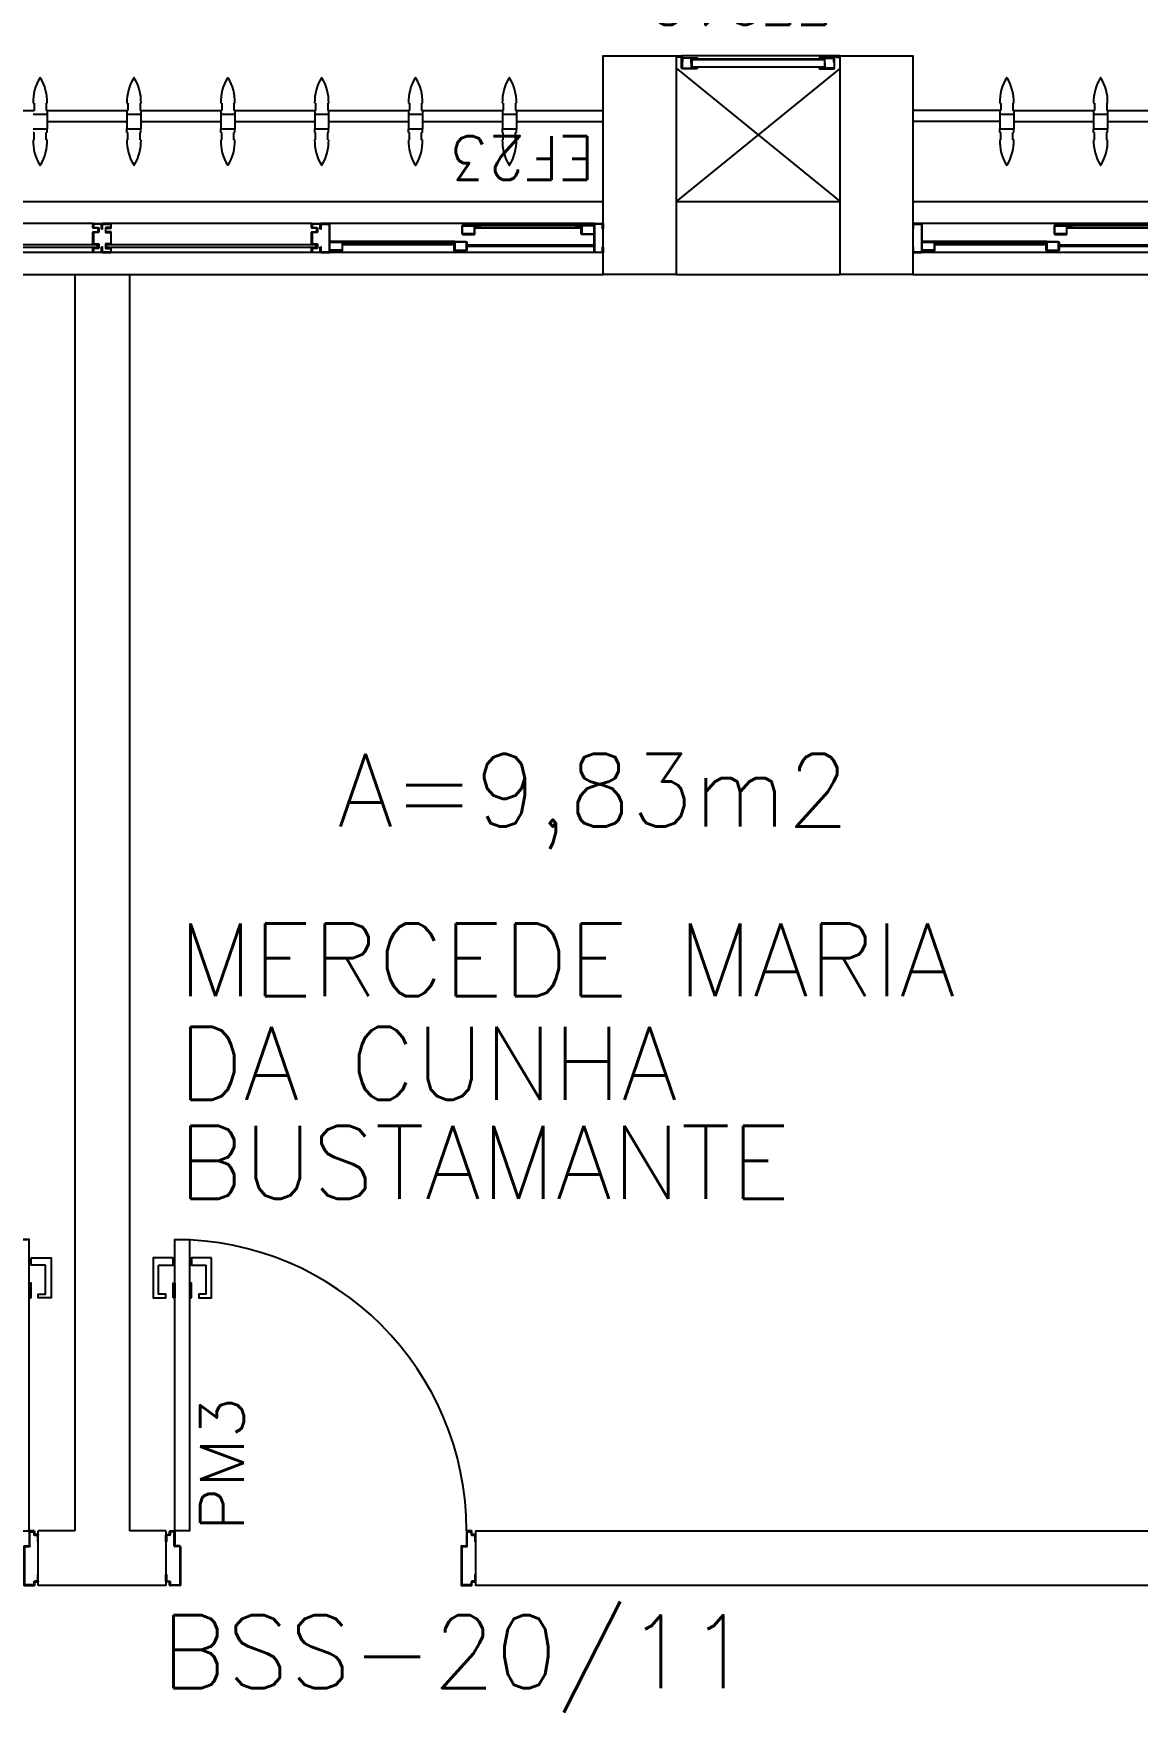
# Model space of a CAD drawing. Header units: millimetres. Extents: x 2046 to 2564, y 885 to 1120.
# Drawn here: x 2312.498 to 2315.527, y 933.754 to 938.364 of the extents above; entities that cross this region are included whole.
import ezdxf

# ---------------------------------------------------------------- set-up
doc = ezdxf.new("R2010")
doc.units = ezdxf.units.MM
doc.header["$LTSCALE"] = 10
for name, color, linetype in [('AR-ALV', 2, 'Continuous'), ('AR-BRISES', 2, 'Continuous'), ('AR-ESQ', 1, 'Continuous'), ('AR-ESTC', 3, 'Continuous'), ('AR-PEITORIL', 1, 'Continuous'), ('AR-PORTA', 1, 'Continuous'), ('AR-SHAFT', 1, 'Continuous'), ('BR-PAINEL', 1, 'Continuous'), ('BR-SUPORTE', 1, 'Continuous'), ('DT-ESQ-CHAPA DOBRADA-V', 2, 'Continuous'), ('DT-ESQ-MARCO-V', 1, 'Continuous'), ('DT-ESQ-PERFIL CADEIRA-C', 2, 'Continuous'), ('DT-ESQ-PERFIL CADEIRA-V', 1, 'Continuous'), ('DT-ESQ-PERFIL U-C', 2, 'Continuous'), ('DT-ESQ-PERFIL U-V', 1, 'Continuous'), ('DT-ESQ-VENEZIANA-C', 1, 'Continuous'), ('DT-ESQ-VENEZIANA-V', 1, 'Continuous'), ('DT-ESQ-VIDRO-C', 2, 'Continuous'), ('DT-TXTESQ', 2, 'Continuous'), ('DT-TXTMOD', 1, 'Continuous'), ('ENDEREÇO', 2, 'Continuous'), ('maçaneta', 1, 'Continuous'), ('mov', 1, 'Continuous'), ('PM-PERFIL U-C', 2, 'Continuous'), ('PM-TXT', 2, 'Continuous'), ('pm1', 2, 'Continuous'), ('TEXTO', 2, 'Continuous'), ('Área', 2, 'Continuous')]:
    doc.layers.add(name, color=color, linetype=linetype)
doc.styles.add('S10', font='simplex.shx', dxfattribs={"height": 0.1})
doc.styles.add('S12', font='simplex.shx', dxfattribs={"width": 1.1, "height": 0.12})
doc.styles.add('UNB-100', font='simplex.shx', dxfattribs={"height": 0.2})
doc.styles.add('UNB1-100', font='simplex.shx', dxfattribs={"height": 0.2})

# ---------------------------------------------------------------- blocks, each defined once
blk = doc.blocks.new('EF23-P')
at = {"layer": 'DT-ESQ-CHAPA DOBRADA-V', "ltscale": 0.1}
for p, q in [((0.025, -0.077), (0.374, -0.077)), ((0.025, -0.08), (0.374, -0.08)), ((4.4, -0.077), (4.749, -0.077)), ((4.4, -0.08), (4.749, -0.08))]:
    blk.add_line(p, q, dxfattribs=at)
at = {"layer": 'DT-ESQ-MARCO-V', "ltscale": 0.1}
for p, q in [((0.7985, -0.06), (1.3515, -0.06)), ((1.3985, -0.06), (1.9515, -0.06)), ((0.7985, -0.14), (1.3515, -0.14)), ((1.3985, -0.14), (1.9515, -0.14))]:
    blk.add_line(p, q, dxfattribs=at)
at = {"layer": 'DT-ESQ-PERFIL CADEIRA-C', "ltscale": 0.1}
for p, q in [((0.376, -0.0885), (0.4225, -0.0885)), ((0.75, -0.0885), (0.7015, -0.0885)), ((4.751, -0.0885), (4.7975, -0.0885)), ((5.125, -0.0885), (5.0765, -0.0885)), ((0.025, -0.1335), (0.0735, -0.1335)), ((0.3855, -0.1335), (0.339, -0.1335)), ((4.7605, -0.1335), (4.714, -0.1335))]:
    blk.add_line(p, q, dxfattribs=at)
for points in [[(0.4225, -0.087, -1), (0.4225, -0.09), (0.376, -0.09, -0.414214), (0.374, -0.088), (0.374, -0.067, -0.414214), (0.376, -0.065), (0.4075, -0.065, -0.414214), (0.409, -0.0665), (0.409, -0.087)], [(0.409, -0.0885, -0.198913), (0.4079, -0.0881, -0.198913), (0.4075, -0.087), (0.4075, -0.067, 0.414214), (0.407, -0.0665), (0.376, -0.0665, 0.414214), (0.3755, -0.067), (0.3755, -0.088, 0.414214), (0.376, -0.0885)], [(0.7015, -0.09), (0.75, -0.09), (0.75, -0.0885), (0.715, -0.0885, 0.198912), (0.7161, -0.0881, 0.198913), (0.7165, -0.087), (0.7165, -0.067, -0.414214), (0.717, -0.0665), (0.75, -0.0665), (0.75, -0.065), (0.7165, -0.065, 0.414214), (0.715, -0.0665), (0.715, -0.0785), (0.715, -0.08), (0.715, -0.087), (0.7015, -0.087, 1)], [(4.7975, -0.087, -1), (4.7975, -0.09), (4.751, -0.09, -0.414214), (4.749, -0.088), (4.749, -0.067, -0.414214), (4.751, -0.065), (4.7825, -0.065, -0.414214), (4.784, -0.0665), (4.784, -0.087)], [(4.784, -0.0885, -0.198913), (4.7829, -0.0881, -0.198913), (4.7825, -0.087), (4.7825, -0.067, 0.414214), (4.782, -0.0665), (4.751, -0.0665, 0.414214), (4.7505, -0.067), (4.7505, -0.088, 0.414214), (4.751, -0.0885)], [(5.0765, -0.09), (5.125, -0.09), (5.125, -0.0885), (5.09, -0.0885, 0.198912), (5.0911, -0.0881, 0.198913), (5.0915, -0.087), (5.0915, -0.067, -0.414214), (5.092, -0.0665), (5.125, -0.0665), (5.125, -0.065), (5.0915, -0.065, 0.414214), (5.09, -0.0665), (5.09, -0.0785), (5.09, -0.08), (5.09, -0.087), (5.0765, -0.087, 1)], [(0.0735, -0.135), (0.025, -0.135), (0.025, -0.1335), (0.06, -0.1335, -0.198912), (0.0589, -0.1331, -0.198913), (0.0585, -0.132), (0.0585, -0.112, 0.414214), (0.058, -0.1115), (0.025, -0.1115), (0.025, -0.11), (0.0585, -0.11, -0.414214), (0.06, -0.1115), (0.06, -0.1235), (0.06, -0.125), (0.06, -0.132), (0.0735, -0.132, -1)], [(0.339, -0.132, 1), (0.339, -0.135), (0.3855, -0.135, 0.414214), (0.3875, -0.133), (0.3875, -0.112, 0.414214), (0.3855, -0.11), (0.354, -0.11, 0.414214), (0.3525, -0.1115), (0.3525, -0.132)], [(0.3525, -0.1335, 0.198913), (0.3536, -0.1331, 0.198913), (0.354, -0.132), (0.354, -0.112, -0.414214), (0.3545, -0.1115), (0.3855, -0.1115, -0.414214), (0.386, -0.112), (0.386, -0.133, -0.414214), (0.3855, -0.1335)], [(4.714, -0.132, 1), (4.714, -0.135), (4.7605, -0.135, 0.414214), (4.7625, -0.133), (4.7625, -0.112, 0.414214), (4.7605, -0.11), (4.729, -0.11, 0.414214), (4.7275, -0.1115), (4.7275, -0.132)], [(4.7275, -0.1335, 0.198913), (4.7286, -0.1331, 0.198913), (4.729, -0.132), (4.729, -0.112, -0.414214), (4.7295, -0.1115), (4.7605, -0.1115, -0.414214), (4.761, -0.112), (4.761, -0.133, -0.414214), (4.7605, -0.1335)]]:
    blk.add_lwpolyline(points, format="xyb", close=True, dxfattribs=at)
at = {"layer": 'DT-ESQ-PERFIL CADEIRA-V', "ltscale": 0.1}
for p, q in [((0.4075, -0.09), (0.7015, -0.09)), ((4.7825, -0.09), (5.0765, -0.09)), ((0.0735, -0.135), (0.339, -0.135)), ((4.4485, -0.135), (4.714, -0.135))]:
    blk.add_line(p, q, dxfattribs=at)
at = {"layer": 'DT-ESQ-PERFIL U-C', "ltscale": 0.1}
for points in [[(0, -0.0615, -0.414214), (0.0015, -0.06), (0.0235, -0.06, -0.414214), (0.025, -0.0615), (0.025, -0.1385, -0.414214), (0.0235, -0.14), (0.0015, -0.14, -0.414214), (0, -0.1385), (0, -0.125), (0.0015, -0.125), (0.0015, -0.138, 0.414214), (0.002, -0.1385), (0.023, -0.1385, 0.414214), (0.0235, -0.138), (0.0235, -0.062, 0.414214), (0.023, -0.0615), (0.002, -0.0615, 0.414214), (0.0015, -0.062), (0.0015, -0.075), (0, -0.075)], [(0.775, -0.0615, 0.414214), (0.7735, -0.06), (0.7515, -0.06, 0.414214), (0.75, -0.0615), (0.75, -0.1385, 0.414214), (0.7515, -0.14), (0.7735, -0.14, 0.414214), (0.775, -0.1385), (0.775, -0.125), (0.7735, -0.125), (0.7735, -0.138, -0.414214), (0.773, -0.1385), (0.752, -0.1385, -0.414214), (0.7515, -0.138), (0.7515, -0.062, -0.414214), (0.752, -0.0615), (0.773, -0.0615, -0.414214), (0.7735, -0.062), (0.7735, -0.075), (0.775, -0.075)], [(0.8, -0.1285), (0.8, -0.1385, -0.414214), (0.7985, -0.14), (0.7765, -0.14, -0.414214), (0.775, -0.1385), (0.775, -0.125), (0.7765, -0.125), (0.7765, -0.138, 0.414214), (0.777, -0.1385), (0.798, -0.1385, 0.414214), (0.7985, -0.138), (0.7985, -0.1285), (0.7855, -0.1285, -0.414214), (0.784, -0.127), (0.784, -0.117, -0.414214), (0.7855, -0.1155), (0.7985, -0.1155), (0.7985, -0.0845), (0.7855, -0.0845, -0.414214), (0.784, -0.083), (0.784, -0.073, -0.414214), (0.7855, -0.0715), (0.7985, -0.0715), (0.7985, -0.062, 0.414214), (0.798, -0.0615), (0.777, -0.0615, 0.414214), (0.7765, -0.062), (0.7765, -0.075), (0.775, -0.075), (0.775, -0.0615, -0.414214), (0.7765, -0.06), (0.7985, -0.06, -0.414214), (0.8, -0.0615), (0.8, -0.0715, -0.414214), (0.7985, -0.073), (0.7855, -0.073), (0.7855, -0.083), (0.7985, -0.083), (0.7985, -0.083, -0.414214), (0.8, -0.0845), (0.8, -0.1155, -0.414214), (0.7985, -0.117), (0.7985, -0.117), (0.7855, -0.117), (0.7855, -0.127), (0.7985, -0.127, -0.414214)], [(1.35, -0.1285), (1.35, -0.1385, 0.414214), (1.3515, -0.14), (1.3735, -0.14, 0.414214), (1.375, -0.1385), (1.375, -0.125), (1.3735, -0.125), (1.3735, -0.138, -0.414214), (1.373, -0.1385), (1.352, -0.1385, -0.414214), (1.3515, -0.138), (1.3515, -0.1285), (1.3645, -0.1285, 0.414214), (1.366, -0.127), (1.366, -0.117, 0.414214), (1.3645, -0.1155), (1.3515, -0.1155), (1.3515, -0.0845), (1.3645, -0.0845, 0.414214), (1.366, -0.083), (1.366, -0.073, 0.414214), (1.3645, -0.0715), (1.3515, -0.0715), (1.3515, -0.062, -0.414214), (1.352, -0.0615), (1.373, -0.0615, -0.414214), (1.3735, -0.062), (1.3735, -0.075), (1.375, -0.075), (1.375, -0.0615, 0.414214), (1.3735, -0.06), (1.3515, -0.06, 0.414214), (1.35, -0.0615), (1.35, -0.0715, 0.414214), (1.3515, -0.073), (1.3645, -0.073), (1.3645, -0.083), (1.3515, -0.083), (1.3515, -0.083, 0.414214), (1.35, -0.0845), (1.35, -0.1155, 0.414214), (1.3515, -0.117), (1.3515, -0.117), (1.3645, -0.117), (1.3645, -0.127), (1.3515, -0.127, 0.414214)], [(1.4, -0.1285), (1.4, -0.1385, -0.414214), (1.3985, -0.14), (1.3765, -0.14, -0.414214), (1.375, -0.1385), (1.375, -0.125), (1.3765, -0.125), (1.3765, -0.138, 0.414214), (1.377, -0.1385), (1.398, -0.1385, 0.414214), (1.3985, -0.138), (1.3985, -0.1285), (1.3855, -0.1285, -0.414214), (1.384, -0.127), (1.384, -0.117, -0.414214), (1.3855, -0.1155), (1.3985, -0.1155), (1.3985, -0.0845), (1.3855, -0.0845, -0.414214), (1.384, -0.083), (1.384, -0.073, -0.414214), (1.3855, -0.0715), (1.3985, -0.0715), (1.3985, -0.062, 0.414214), (1.398, -0.0615), (1.377, -0.0615, 0.414214), (1.3765, -0.062), (1.3765, -0.075), (1.375, -0.075), (1.375, -0.0615, -0.414214), (1.3765, -0.06), (1.3985, -0.06, -0.414214), (1.4, -0.0615), (1.4, -0.0715, -0.414214), (1.3985, -0.073), (1.3855, -0.073), (1.3855, -0.083), (1.3985, -0.083), (1.3985, -0.083, -0.414214), (1.4, -0.0845), (1.4, -0.1155, -0.414214), (1.3985, -0.117), (1.3985, -0.117), (1.3855, -0.117), (1.3855, -0.127), (1.3985, -0.127, -0.414214)], [(5.15, -0.0615, 0.414214), (5.1485, -0.06), (5.1265, -0.06, 0.414214), (5.125, -0.0615), (5.125, -0.1385, 0.414214), (5.1265, -0.14), (5.1485, -0.14, 0.414214), (5.15, -0.1385), (5.15, -0.125), (5.1485, -0.125), (5.1485, -0.138, -0.414214), (5.148, -0.1385), (5.127, -0.1385, -0.414214), (5.1265, -0.138), (5.1265, -0.062, -0.414214), (5.127, -0.0615), (5.148, -0.0615, -0.414214), (5.1485, -0.062), (5.1485, -0.075), (5.15, -0.075)]]:
    blk.add_lwpolyline(points, format="xyb", close=True, dxfattribs=at)
at = {"layer": 'DT-ESQ-PERFIL U-V', "ltscale": 0.1}
for p, q in [((0.0235, -0.06), (0.7515, -0.06)), ((4.3985, -0.06), (5.1265, -0.06)), ((0.0235, -0.14), (0.7515, -0.14)), ((4.3985, -0.14), (5.1265, -0.14))]:
    blk.add_line(p, q, dxfattribs=at)
at = {"layer": 'DT-ESQ-VIDRO-C', "ltscale": 0.1}
for points in [[(0.7125, -0.085), (0.7125, -0.082), (0.4115, -0.082), (0.4115, -0.085)], [(1.3625, -0.081), (1.3625, -0.075), (0.7875, -0.075), (0.7875, -0.081)], [(1.9625, -0.081), (1.9625, -0.075), (1.3875, -0.075), (1.3875, -0.081)], [(5.0875, -0.085), (5.0875, -0.082), (4.7865, -0.082), (4.7865, -0.085)], [(0.063, -0.13), (0.063, -0.127), (0.3495, -0.127), (0.3495, -0.13)], [(4.438, -0.13), (4.438, -0.127), (4.7245, -0.127), (4.7245, -0.13)]]:
    blk.add_lwpolyline(points, close=True, dxfattribs=at)
at = {"layer": 'DT-TXTESQ', "ltscale": 0.1, "style": 'S12'}
blk.add_text('EF23', height=0.12, dxfattribs=at).set_placement((0.0235, -0.38))
at = {"layer": 'DT-TXTMOD', "ltscale": 0.1, "style": 'S10', "flags": 3}
for tag, p in [('M01', (0.025, -0.28)), ('M02', (0.3253, -0.28)), ('M03', (0.627, -0.28)), ('M04', (0.9288, -0.28)), ('M05', (1.2306, -0.28)), ('M06', (1.5323, -0.28)), ('M07', (1.8341, -0.28)), ('M08', (2.1359, -0.28)), ('M09', (2.4376, -0.28)), ('M10', (2.7394, -0.28)), ('M11', (3.0412, -0.28)), ('M12', (3.3429, -0.28)), ('M13', (3.6447, -0.28)), ('M14', (3.9464, -0.28)), ('M15', (4.2482, -0.28)), ('M16', (4.55, -0.28)), ('M17', (4.8517, -0.28))]:
    blk.add_attdef(tag, p, '', height=0.1, dxfattribs=at)
blk = doc.blocks.new('BR-MODULO8')
at = {"layer": 'BR-PAINEL'}
for p, q in [((-4.9117, 0.27), (-4.9092, 0.27)), ((-4.9117, 0.25), (-4.9117, 0.24)), ((-4.9117, 0.25), (-4.9092, 0.25)), ((-4.9117, 0.24), (-4.8733, 0.24)), ((-4.9117, 0.24), (-4.9117, 0.2)), ((-4.9092, 0.27), (-4.9092, 0.25)), ((-4.8758, 0.27), (-4.8758, 0.25)), ((-4.8733, 0.27), (-4.8758, 0.27)), ((-4.8733, 0.25), (-4.8758, 0.25)), ((-4.8733, 0.25), (-4.8733, 0.24)), ((-4.8733, 0.24), (-4.8733, 0.2)), ((-4.6542, 0.27), (-4.6517, 0.27)), ((-4.6542, 0.25), (-4.6542, 0.24)), ((-4.6542, 0.25), (-4.6517, 0.25)), ((-4.6542, 0.24), (-4.6158, 0.24)), ((-4.6542, 0.24), (-4.6542, 0.2)), ((-4.6517, 0.27), (-4.6517, 0.25)), ((-4.6183, 0.27), (-4.6183, 0.25)), ((-4.6158, 0.27), (-4.6183, 0.27)), ((-4.6158, 0.25), (-4.6183, 0.25)), ((-4.6158, 0.25), (-4.6158, 0.24)), ((-4.6158, 0.24), (-4.6158, 0.2)), ((-1.5642, 0.27), (-1.5617, 0.27)), ((-1.5642, 0.25), (-1.5617, 0.25)), ((-1.5642, 0.24), (-1.5258, 0.24)), ((-1.5617, 0.27), (-1.5617, 0.25)), ((-1.5283, 0.27), (-1.5283, 0.25)), ((-1.5258, 0.27), (-1.5283, 0.27)), ((-1.5258, 0.25), (-1.5283, 0.25)), ((-1.5258, 0.25), (-1.5258, 0.24)), ((-1.5258, 0.24), (-1.5258, 0.2)), ((-1.3067, 0.27), (-1.3042, 0.27)), ((-1.3067, 0.25), (-1.3067, 0.24)), ((-1.3067, 0.25), (-1.3042, 0.25)), ((-1.3067, 0.24), (-1.2683, 0.24)), ((-1.3067, 0.24), (-1.3067, 0.2)), ((-1.3042, 0.27), (-1.3042, 0.25)), ((-1.2708, 0.27), (-1.2708, 0.25)), ((-1.2683, 0.27), (-1.2708, 0.27)), ((-1.2683, 0.25), (-1.2708, 0.25)), ((-1.2683, 0.25), (-1.2683, 0.24)), ((-1.2683, 0.24), (-1.2683, 0.2)), ((-1.0492, 0.27), (-1.0467, 0.27)), ((-1.0492, 0.25), (-1.0492, 0.24)), ((-1.0492, 0.25), (-1.0467, 0.25)), ((-1.0492, 0.24), (-1.0108, 0.24)), ((-1.0492, 0.24), (-1.0492, 0.2)), ((-1.0467, 0.27), (-1.0467, 0.25)), ((-1.0133, 0.27), (-1.0133, 0.25)), ((-1.0108, 0.27), (-1.0133, 0.27)), ((-1.0108, 0.25), (-1.0133, 0.25)), ((-1.0108, 0.25), (-1.0108, 0.24)), ((-1.0108, 0.24), (-1.0108, 0.2)), ((-0.7917, 0.27), (-0.7892, 0.27)), ((-0.7917, 0.25), (-0.7917, 0.24)), ((-0.7917, 0.25), (-0.7892, 0.25)), ((-0.7917, 0.24), (-0.7533, 0.24)), ((-0.7917, 0.24), (-0.7917, 0.2)), ((-0.7892, 0.27), (-0.7892, 0.25)), ((-0.7558, 0.27), (-0.7558, 0.25)), ((-0.7533, 0.27), (-0.7558, 0.27)), ((-0.7533, 0.25), (-0.7558, 0.25)), ((-0.7533, 0.25), (-0.7533, 0.24)), ((-0.7533, 0.24), (-0.7533, 0.2)), ((-0.5342, 0.27), (-0.5317, 0.27)), ((-0.5342, 0.25), (-0.5317, 0.25)), ((-0.5342, 0.25), (-0.5342, 0.24)), ((-0.5342, 0.24), (-0.5342, 0.2)), ((-0.5342, 0.24), (-0.4958, 0.24)), ((-0.5317, 0.27), (-0.5317, 0.25)), ((-0.4958, 0.27), (-0.4983, 0.27)), ((-0.4983, 0.27), (-0.4983, 0.25)), ((-0.4958, 0.25), (-0.4983, 0.25)), ((-0.4958, 0.25), (-0.4958, 0.24)), ((-0.4958, 0.24), (-0.4958, 0.2)), ((-0.2767, 0.27), (-0.2742, 0.27)), ((-0.2767, 0.25), (-0.2767, 0.24)), ((-0.2767, 0.25), (-0.2742, 0.25)), ((-0.2767, 0.24), (-0.2383, 0.24)), ((-0.2767, 0.24), (-0.2767, 0.2)), ((-0.2742, 0.27), (-0.2742, 0.25)), ((-0.2408, 0.27), (-0.2408, 0.25)), ((-0.2383, 0.27), (-0.2408, 0.27)), ((-0.2383, 0.25), (-0.2408, 0.25)), ((-0.2383, 0.25), (-0.2383, 0.24)), ((-0.2383, 0.24), (-0.2383, 0.2)), ((-4.9117, 0.2), (-4.8733, 0.2)), ((-4.9117, 0.19), (-4.9117, 0.2)), ((-4.9117, 0.19), (-4.9092, 0.19)), ((-4.9092, 0.17), (-4.9092, 0.19)), ((-4.8733, 0.19), (-4.8758, 0.19)), ((-4.8758, 0.17), (-4.8758, 0.19)), ((-4.8733, 0.19), (-4.8733, 0.2)), ((-4.6542, 0.2), (-4.6158, 0.2)), ((-4.6542, 0.19), (-4.6542, 0.2)), ((-4.6542, 0.19), (-4.6517, 0.19)), ((-4.6517, 0.17), (-4.6517, 0.19)), ((-4.6158, 0.19), (-4.6183, 0.19)), ((-4.6183, 0.17), (-4.6183, 0.19)), ((-4.6158, 0.19), (-4.6158, 0.2)), ((-1.5642, 0.2), (-1.5258, 0.2)), ((-1.5642, 0.19), (-1.5617, 0.19)), ((-1.5617, 0.17), (-1.5617, 0.19)), ((-1.5258, 0.19), (-1.5283, 0.19)), ((-1.5283, 0.17), (-1.5283, 0.19)), ((-1.5258, 0.19), (-1.5258, 0.2)), ((-1.3067, 0.2), (-1.2683, 0.2)), ((-1.3067, 0.19), (-1.3067, 0.2)), ((-1.3067, 0.19), (-1.3042, 0.19)), ((-1.3042, 0.17), (-1.3042, 0.19)), ((-1.2683, 0.19), (-1.2708, 0.19)), ((-1.2708, 0.17), (-1.2708, 0.19)), ((-1.2683, 0.19), (-1.2683, 0.2)), ((-1.0492, 0.2), (-1.0108, 0.2)), ((-1.0492, 0.19), (-1.0492, 0.2)), ((-1.0492, 0.19), (-1.0467, 0.19)), ((-1.0467, 0.17), (-1.0467, 0.19)), ((-1.0108, 0.19), (-1.0133, 0.19)), ((-1.0133, 0.17), (-1.0133, 0.19)), ((-1.0108, 0.19), (-1.0108, 0.2)), ((-0.7917, 0.2), (-0.7533, 0.2)), ((-0.7917, 0.19), (-0.7917, 0.2)), ((-0.7917, 0.19), (-0.7892, 0.19)), ((-0.7892, 0.17), (-0.7892, 0.19)), ((-0.7533, 0.19), (-0.7558, 0.19)), ((-0.7558, 0.17), (-0.7558, 0.19)), ((-0.7533, 0.19), (-0.7533, 0.2)), ((-0.5342, 0.19), (-0.5342, 0.2)), ((-0.5342, 0.2), (-0.4958, 0.2)), ((-0.5342, 0.19), (-0.5317, 0.19)), ((-0.5317, 0.17), (-0.5317, 0.19)), ((-0.4983, 0.17), (-0.4983, 0.19)), ((-0.4958, 0.19), (-0.4983, 0.19)), ((-0.4958, 0.19), (-0.4958, 0.2)), ((-0.2767, 0.2), (-0.2383, 0.2)), ((-0.2767, 0.19), (-0.2767, 0.2)), ((-0.2767, 0.19), (-0.2742, 0.19)), ((-0.2742, 0.17), (-0.2742, 0.19)), ((-0.2383, 0.19), (-0.2408, 0.19)), ((-0.2408, 0.17), (-0.2408, 0.19)), ((-0.2383, 0.19), (-0.2383, 0.2)), ((-4.9117, 0.17), (-4.9092, 0.17)), ((-4.8733, 0.17), (-4.8758, 0.17)), ((-4.6542, 0.17), (-4.6517, 0.17)), ((-4.6158, 0.17), (-4.6183, 0.17)), ((-1.5642, 0.17), (-1.5617, 0.17)), ((-1.5258, 0.17), (-1.5283, 0.17)), ((-1.3067, 0.17), (-1.3042, 0.17)), ((-1.2683, 0.17), (-1.2708, 0.17)), ((-1.0492, 0.17), (-1.0467, 0.17)), ((-1.0108, 0.17), (-1.0133, 0.17)), ((-0.7917, 0.17), (-0.7892, 0.17)), ((-0.7533, 0.17), (-0.7558, 0.17)), ((-0.5342, 0.17), (-0.5317, 0.17)), ((-0.4958, 0.17), (-0.4983, 0.17)), ((-0.2767, 0.17), (-0.2742, 0.17)), ((-0.2383, 0.17), (-0.2408, 0.17))]:
    blk.add_line(p, q, dxfattribs=at)
for centre, radius, start, end in [((-4.7867, 0.2739), 0.1251, 148.4721, 181.772), ((-4.8925, 0.3387), 0.001, 37.1012, 142.8988), ((-4.9983, 0.2739), 0.1251, 358.228, 31.5279), ((-4.5292, 0.2739), 0.1251, 148.4721, 181.772), ((-4.635, 0.3387), 0.001, 37.1012, 142.8988), ((-4.7408, 0.2739), 0.1251, 358.228, 31.5279), ((-1.4392, 0.2739), 0.1251, 148.4721, 181.772), ((-1.545, 0.3387), 0.001, 37.1012, 142.8988), ((-1.6508, 0.2739), 0.1251, 358.228, 31.5279), ((-1.1817, 0.2739), 0.1251, 148.4721, 181.772), ((-1.2875, 0.3387), 0.001, 37.1012, 142.8988), ((-1.3933, 0.2739), 0.1251, 358.228, 31.5279), ((-0.9242, 0.2739), 0.1251, 148.4721, 181.772), ((-1.03, 0.3387), 0.001, 37.1012, 142.8988), ((-1.1358, 0.2739), 0.1251, 358.228, 31.5279), ((-0.6667, 0.2739), 0.1251, 148.4721, 181.772), ((-0.7725, 0.3387), 0.001, 37.1012, 142.8988), ((-0.8783, 0.2739), 0.1251, 358.228, 31.5279), ((-0.4092, 0.2739), 0.1251, 148.4721, 181.772), ((-0.515, 0.3387), 0.001, 37.1012, 142.8988), ((-0.6208, 0.2739), 0.1251, 358.228, 31.5279), ((-0.1517, 0.2739), 0.1251, 148.4721, 181.772), ((-0.2575, 0.3387), 0.001, 37.1012, 142.8988), ((-0.3633, 0.2739), 0.1251, 358.228, 31.5279), ((-4.7867, 0.1661), 0.1251, 178.228, 211.5279), ((-4.9983, 0.1661), 0.1251, 328.4721, 1.772), ((-4.5292, 0.1661), 0.1251, 178.228, 211.5279), ((-4.7408, 0.1661), 0.1251, 328.4721, 1.772), ((-1.4392, 0.1661), 0.1251, 178.228, 211.5279), ((-1.6508, 0.1661), 0.1251, 328.4721, 1.772), ((-1.1817, 0.1661), 0.1251, 178.228, 211.5279), ((-1.3933, 0.1661), 0.1251, 328.4721, 1.772), ((-0.9242, 0.1661), 0.1251, 178.228, 211.5279), ((-1.1358, 0.1661), 0.1251, 328.4721, 1.772), ((-0.6667, 0.1661), 0.1251, 178.228, 211.5279), ((-0.8783, 0.1661), 0.1251, 328.4721, 1.772), ((-0.4092, 0.1661), 0.1251, 178.228, 211.5279), ((-0.6208, 0.1661), 0.1251, 328.4721, 1.772), ((-0.1517, 0.1661), 0.1251, 178.228, 211.5279), ((-0.3633, 0.1661), 0.1251, 328.4721, 1.772), ((-4.8925, 0.1013), 0.001, 217.1012, 322.8988), ((-4.635, 0.1013), 0.001, 217.1012, 322.8988), ((-1.545, 0.1013), 0.001, 217.1012, 322.8988), ((-1.2875, 0.1013), 0.001, 217.1012, 322.8988), ((-1.03, 0.1013), 0.001, 217.1012, 322.8988), ((-0.7725, 0.1013), 0.001, 217.1012, 322.8988), ((-0.515, 0.1013), 0.001, 217.1012, 322.8988), ((-0.2575, 0.1013), 0.001, 217.1012, 322.8988)]:
    blk.add_arc(centre, radius, start, end, dxfattribs=at)
at = {"layer": 'BR-SUPORTE'}
for p, q in [((-4.9117, 0.25), (-5.15, 0.25)), ((-4.8733, 0.25), (-4.6517, 0.25)), ((-4.6158, 0.25), (-4.3942, 0.25)), ((-1.7833, 0.25), (-1.5617, 0.25)), ((-1.5258, 0.25), (-1.3042, 0.25)), ((-1.2683, 0.25), (-1.0467, 0.25)), ((-1.0108, 0.25), (-0.7892, 0.25)), ((-0.7533, 0.25), (-0.5317, 0.25)), ((-0.4958, 0.25), (-0.2742, 0.25)), ((-0.2383, 0.25), (0, 0.25)), ((-4.9117, 0.22), (-5.15, 0.22)), ((-4.8733, 0.22), (-4.6542, 0.22)), ((-4.6158, 0.22), (-4.3967, 0.22)), ((-1.5258, 0.22), (-1.3067, 0.22)), ((-1.2683, 0.22), (-1.0492, 0.22)), ((-1.0108, 0.22), (-0.7917, 0.22)), ((-0.7533, 0.22), (-0.5342, 0.22)), ((-0.4958, 0.22), (-0.2767, 0.22)), ((-0.2383, 0.22), (0, 0.22))]:
    blk.add_line(p, q, dxfattribs=at)
blk = doc.blocks.new('PM3')
at = {"layer": 'maçaneta'}
for points in [[(0.02, 0.825), (-0.035, 0.825), (-0.035, 0.715), (0, 0.715), (0, 0.725), (-0.02, 0.725), (-0.02, 0.8035, -0.414214), (-0.0185, 0.805), (0.02, 0.805)], [(0.125, 0.825), (0.07, 0.825), (0.07, 0.805), (0.1085, 0.805, -0.414214), (0.11, 0.8035), (0.11, 0.725), (0.09, 0.725), (0.09, 0.715), (0.125, 0.715)]]:
    blk.add_lwpolyline(points, format="xyb", close=True, dxfattribs=at)
for points in [[(0.02, 0.715), (0.02, 0.755), (0.025, 0.755), (0.025, 0.715)], [(0.07, 0.715), (0.07, 0.755), (0.065, 0.755), (0.065, 0.715)]]:
    blk.add_lwpolyline(points, close=True, dxfattribs=at)
at = {"layer": 'mov'}
blk.add_arc((0.025, 0.075), 0.8, 0, 90, dxfattribs=at)
at = {"layer": 'PM-PERFIL U-C'}
for p, q in [((0, 0.045), (0, 0.0635)), ((0.0015, 0.065), (0.01, 0.065)), ((0.002, 0.063), (0.002, 0.045)), ((0.0105, 0.063), (0.002, 0.063)), ((0.01, 0.065), (0.01, 0.0735)), ((0.0115, 0.075), (0.0235, 0.075)), ((0.012, 0.073), (0.012, 0.0645)), ((0.023, 0.073), (0.012, 0.073)), ((0.023, 0.0335), (0.023, 0.073)), ((0.025, 0.0735), (0.025, 0.034)), ((0.825, 0.0735), (0.825, 0.034)), ((0.8385, 0.075), (0.8265, 0.075)), ((0.827, 0.073), (0.838, 0.073)), ((0.827, 0.0335), (0.827, 0.073)), ((0.838, 0.073), (0.838, 0.0645)), ((0.8395, 0.063), (0.848, 0.063)), ((0.84, 0.065), (0.84, 0.0735)), ((0.8485, 0.065), (0.84, 0.065)), ((0.848, 0.063), (0.848, 0.045)), ((0.85, 0.045), (0.85, 0.0635)), ((0.002, 0.045), (0, 0.045)), ((0.038, 0.032), (0.0245, 0.032)), ((0.0385, 0.034), (0.025, 0.034)), ((0.038, 0.032), (0.038, -0.073)), ((0.04, 0.0325), (0.04, -0.0735)), ((0.81, 0.0325), (0.81, -0.0735)), ((0.8115, 0.034), (0.825, 0.034)), ((0.812, 0.032), (0.8255, 0.032)), ((0.812, 0.032), (0.812, -0.073)), ((0.848, 0.045), (0.85, 0.045)), ((0, -0.045), (0.002, -0.045)), ((0, -0.0635), (0, -0.045)), ((0.002, -0.045), (0.002, -0.063)), ((0.85, -0.045), (0.848, -0.045)), ((0.848, -0.045), (0.848, -0.063)), ((0.85, -0.0635), (0.85, -0.045)), ((0.01, -0.065), (0.0015, -0.065)), ((0.002, -0.063), (0.0105, -0.063)), ((0.01, -0.0735), (0.01, -0.065)), ((0.0385, -0.075), (0.0115, -0.075)), ((0.012, -0.0645), (0.012, -0.073)), ((0.012, -0.073), (0.038, -0.073)), ((0.8115, -0.075), (0.8385, -0.075)), ((0.838, -0.073), (0.812, -0.073)), ((0.838, -0.0645), (0.838, -0.073)), ((0.848, -0.063), (0.8395, -0.063)), ((0.84, -0.0735), (0.84, -0.065)), ((0.84, -0.065), (0.8485, -0.065))]:
    blk.add_line(p, q, dxfattribs=at)
for centre, start, end in [((0.0015, 0.0635), 90, 180), ((0.0115, 0.0735), 90, 180), ((0.0105, 0.0645), 270, 0), ((0.0235, 0.0735), 360, 90), ((0.8265, 0.0735), 90, 180), ((0.8395, 0.0645), 180, 270), ((0.8385, 0.0735), 0, 90), ((0.8485, 0.0635), 0, 90), ((0.0245, 0.0335), 180, 270), ((0.0385, 0.0325), 0, 90), ((0.8115, 0.0325), 90, 180), ((0.8255, 0.0335), 270, 0), ((0.0015, -0.0635), 180, 270), ((0.0115, -0.0735), 180, 270), ((0.0105, -0.0645), 0, 90), ((0.0385, -0.0735), 269.9386, 0), ((0.8115, -0.0735), 180, 270.0614), ((0.8395, -0.0645), 90, 180), ((0.8385, -0.0735), 270, 0), ((0.8485, -0.0635), 270, 0)]:
    blk.add_arc(centre, 0.0015, start, end, dxfattribs=at)
at = {"layer": 'pm1'}
blk.add_lwpolyline([(0.065, 0.875), (0.065, 0.075), (0.025, 0.075), (0.025, 0.875)], close=True, dxfattribs=at)
at = {"layer": 'PM-TXT', "style": 'S12', "width": 1.1}
blk.add_attdef('PM', (0.214, 0.075), '', height=0.12, rotation=90, dxfattribs=at)
blk = doc.blocks.new('EF01C-P')
at = {"layer": 'DT-ESQ-PERFIL CADEIRA-C', "ltscale": 0.1}
for points in [[(0.01, 0.0015), (0.01, 0.003), (0.0015, 0.003, 1), (0.0015, 0), (0.015, 0, 0.414214), (0.0165, 0.0015), (0.0165, 0.0335), (0.043, 0.0335)], [(0.043, 0.0065), (0.018, 0.0065), (0.018, 0.0165), (0.0165, 0.0165), (0.0165, 0.0065, 0.414214), (0.018, 0.005), (0.043, 0.005), (0.0565, 0.005, 1), (0.0565, 0.008), (0.043, 0.008), (0.043, 0.02), (0.043, 0.032), (0.0565, 0.032, 1), (0.0565, 0.035), (0.043, 0.035), (0.0165, 0.035, 0.414214), (0.015, 0.0335), (0.015, 0.0015), (0.0015, 0.0015)], [(0.0415, 0.02), (0.0415, 0.032, -0.414214), (0.043, 0.0335), (0.0565, 0.0335)], [(0.0415, 0.02), (0.0415, 0.008, 0.414214), (0.043, 0.0065), (0.0565, 0.0065)], [(0.407, 0.0065), (0.432, 0.0065), (0.432, 0.0165), (0.4335, 0.0165), (0.4335, 0.0065, -0.414214), (0.432, 0.005), (0.407, 0.005), (0.3935, 0.005, -1), (0.3935, 0.008), (0.407, 0.008), (0.407, 0.02), (0.407, 0.032), (0.3935, 0.032, -1), (0.3935, 0.035), (0.407, 0.035), (0.4335, 0.035, -0.414214), (0.435, 0.0335), (0.435, 0.0015), (0.4485, 0.0015)], [(0.4085, 0.02), (0.4085, 0.032, 0.414214), (0.407, 0.0335), (0.3935, 0.0335)], [(0.4085, 0.02), (0.4085, 0.008, -0.414214), (0.407, 0.0065), (0.3935, 0.0065)], [(0.44, 0.0015), (0.44, 0.003), (0.4485, 0.003, -1), (0.4485, 0), (0.435, 0, -0.414214), (0.4335, 0.0015), (0.4335, 0.0335), (0.407, 0.0335)]]:
    blk.add_lwpolyline(points, format="xyb", dxfattribs=at)
at = {"layer": 'DT-ESQ-PERFIL CADEIRA-V', "ltscale": 0.1}
blk.add_line((0.015, 0), (0.435, 0), dxfattribs=at)
at = {"layer": 'DT-ESQ-VENEZIANA-C', "ltscale": 0.1}
for p, q in [((0.043, 0.0105), (0.407, 0.0105)), ((0.043, 0.009), (0.407, 0.009))]:
    blk.add_line(p, q, dxfattribs=at)
at = {"layer": 'DT-ESQ-VENEZIANA-V', "ltscale": 0.1}
blk.add_line((0.043, 0.031), (0.407, 0.031), dxfattribs=at)
at = {"layer": 'DT-TXTESQ', "ltscale": 0.1, "style": 'S12'}
blk.add_text('EF01C', height=0.12, dxfattribs=at).set_placement((0.0192, -0.205))
at = {"layer": 'DT-TXTMOD', "ltscale": 0.1, "style": 'S10', "flags": 3}
blk.add_attdef('EF01C', (0.0208, -0.14), '', height=0.1, dxfattribs=at)

msp = doc.modelspace()

# ---------------------------------------------------------------- linework, layer by layer
at = {"layer": 'AR-ALV'}
for p, q in [((2314.2609, 937.9024), (2314.7109, 937.9024)), ((2312.6109, 937.7024), (2312.6109, 934.2524)), ((2312.6109, 937.7024), (2312.7609, 937.7024)), ((2312.7609, 937.7024), (2312.7609, 934.2524)), ((2314.2609, 937.7024), (2314.7109, 937.7024)), ((2312.5109, 934.1024), (2312.5109, 934.2524)), ((2312.6109, 934.2524), (2312.5109, 934.2524)), ((2312.8609, 934.2524), (2312.7609, 934.2524)), ((2312.8609, 934.2524), (2312.8609, 934.1024)), ((2313.7109, 934.2524), (2313.7109, 934.1024)), ((2313.7109, 934.2524), (2315.6109, 934.2524)), ((2312.8609, 934.1024), (2312.5109, 934.1024)), ((2317.6609, 934.1024), (2313.7109, 934.1024))]:
    msp.add_line(p, q, dxfattribs=at)
at = {"layer": 'AR-ESTC'}
for points in [[(2314.2609, 937.7024), (2314.0609, 937.7024), (2314.0609, 938.3024), (2314.2609, 938.3024)], [(2314.9109, 937.7024), (2314.7109, 937.7024), (2314.7109, 938.3024), (2314.9109, 938.3024)]]:
    msp.add_lwpolyline(points, close=True, dxfattribs=at)
at = {"layer": 'AR-PEITORIL'}
for p, q in [((2308.9109, 937.9024), (2314.0609, 937.9024)), ((2314.9109, 937.9024), (2320.0609, 937.9024)), ((2308.9109, 937.7024), (2314.0609, 937.7024)), ((2314.9109, 937.7024), (2320.0609, 937.7024))]:
    msp.add_line(p, q, dxfattribs=at)
at = {"layer": 'AR-SHAFT'}
for p, q in [((2314.2609, 938.2689), (2314.7109, 937.9024)), ((2314.7094, 938.2674), (2314.2609, 937.9024))]:
    msp.add_line(p, q, dxfattribs=at)

# ---------------------------------------------------------------- block references
at = {"layer": 'AR-BRISES'}
for p in [(2314.0609, 937.9024), (2320.0609, 937.9024)]:
    msp.add_blockref('BR-MODULO8', p, dxfattribs=at)
at = {"layer": 'AR-ESQ', "rotation": 180}
for name, p in [('EF01C-P', (2314.7109, 938.3024)), ('EF23-P', (2314.0609, 937.7024)), ('EF23-P', (2320.0609, 937.7024))]:
    msp.add_blockref(name, p, dxfattribs=at)
at = {"layer": 'AR-PORTA'}
ref = msp.add_blockref('PM3', (2312.5109, 934.1774), dxfattribs=dict(at, xscale=-1))
ref.add_attrib('PM', 'PM3', (2312.4169, 934.2524), dxfattribs={"layer": 'PM-TXT', "height": 0.12, "rotation": 90, "style": 'S12', "width": 1.1})
msp.add_blockref('PM3', (2312.8609, 934.1774), dxfattribs=at).add_auto_attribs({'PM': 'PM3'})

# ---------------------------------------------------------------- texts
at = {"layer": 'ENDEREÇO', "style": 'UNB1-100'}
msp.add_text('BSS-20/11', height=0.2, dxfattribs=at).set_placement((2312.8475, 933.8208))
at = {"layer": 'TEXTO', "style": 'UNB-100'}
for s, p in [('MERCEDE MARIA ', (2312.8938, 935.7207)), ('DA CUNHA ', (2312.8938, 935.4363)), ('DA CUNHA ', (2312.8938, 935.4363)), ('BUSTAMANTE', (2312.8938, 935.1643))]:
    msp.add_text(s, height=0.2, dxfattribs=at).set_placement(p)
at = {"layer": 'Área', "style": 'UNB-100'}
msp.add_text('A=9,83m2', height=0.2, dxfattribs=at).set_placement((2313.3313, 936.1862))

doc.saveas('drawing.dxf')
